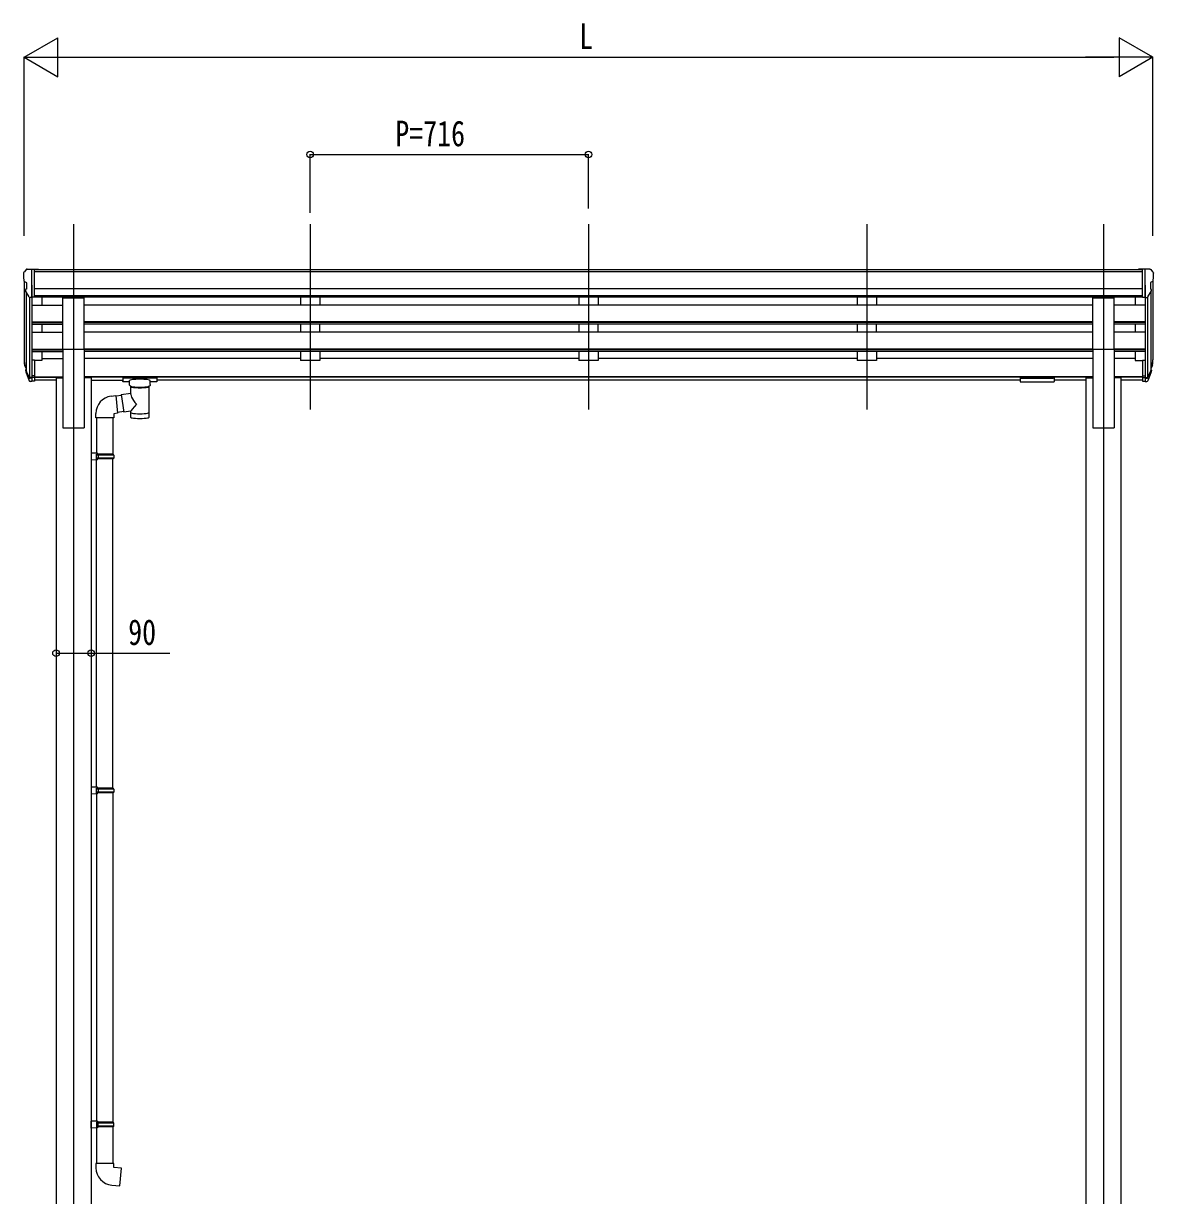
# Model space of a CAD drawing. Units: millimetres, scale not verified. Extents: x -8410 to 8410, y -5940 to 5940.
# Drawn here: x -1803 to 1105, y -3638 to -622 of the extents above; entities that cross this region are included whole.
import ezdxf
from ezdxf.enums import TextEntityAlignment as Align

# ---------------------------------------------------------------- set-up
doc = ezdxf.new("R2010")
doc.units = ezdxf.units.MM
doc.header["$LTSCALE"] = 30
for name, color, linetype in [('0-3_YKK_12', 2, 'Continuous'), ('0-4_YKK_13', 4, 'Continuous'), ('0-5_YKK_A1', 4, 'Continuous'), ('0-6_YKK_D', 6, 'Continuous')]:
    doc.layers.add(name, color=color, linetype=linetype)
doc.styles.add('ＭＳ ゴシック', font='')
doc.styles.get('ＭＳ ゴシック').set_extended_font_data('MS Gothic')

msp = doc.modelspace()

# ---------------------------------------------------------------- linework, layer by layer
at = {"layer": '0-3_YKK_12'}
for p, q in [((-1674.44, -1138.35), (-1674.44, -4312.76)), ((-1065.44, -1138.35), (-1065.44, -1615.87)), ((-349.44, -1138.35), (-349.44, -1615.87)), ((366.56, -1138.35), (366.56, -1615.87)), ((975.56, -1138.35), (975.56, -4312.76))]:
    msp.add_line(p, q, dxfattribs=at)
at = {"layer": '0-4_YKK_13'}
for p, q in [((-1803.44, -1264.11), (-1803.44, -1264.74)), ((-1796.53, -1255.31), (-1800.6, -1261.12)), ((-1793.44, -1254.74), (-1795.77, -1254.88)), ((-1793.44, -1254.74), (-1774.94, -1254.74)), ((-1781.44, -1327.73), (-1781.44, -1254.74)), ((-1774.94, -1254.74), (-1764.94, -1254.83)), ((-1774.94, -1326.73), (-1774.94, -1254.74)), ((-1764.94, -1256.34), (-1764.94, -1254.83)), ((1076.06, -1254.74), (1066.06, -1254.83)), ((1066.06, -1256.34), (1066.06, -1254.83)), ((1076.06, -1326.73), (1076.06, -1254.74)), ((1094.56, -1254.74), (1076.06, -1254.74)), ((1082.56, -1327.73), (1082.56, -1254.74)), ((1094.56, -1254.74), (1096.89, -1254.88)), ((1097.65, -1255.31), (1101.72, -1261.12)), ((1104.56, -1264.11), (1104.56, -1264.74)), ((-1800.9, -1285.93), (-1795.59, -1288.99)), ((-1795.44, -1289.25), (-1795.44, -1305.53)), ((1096.56, -1289.25), (1096.56, -1305.53)), ((1102.03, -1285.93), (1096.71, -1288.99)), ((-1789.06, -1325.91), (-1798.06, -1310.32)), ((-1774.94, -1326.73), (-1781.44, -1326.73)), ((1076.06, -1326.73), (1082.56, -1326.73)), ((1090.19, -1325.91), (1099.19, -1310.32)), ((-1781.44, -1327.73), (-1786.65, -1327.41)), ((-1701.94, -1460.19), (-1701.94, -1328.39)), ((-1701.94, -1328.39), (-1646.94, -1328.39)), ((-1646.94, -1460.19), (-1646.94, -1328.39)), ((948.06, -1460.19), (948.06, -1328.39)), ((948.06, -1328.39), (1003.06, -1328.39)), ((1003.06, -1460.19), (1003.06, -1328.39)), ((1082.56, -1327.73), (1087.77, -1327.41)), ((-1701.94, -1460.19), (-1646.94, -1460.19)), ((948.06, -1460.19), (1003.06, -1460.19)), ((-1800.34, -1502.65), (-1796.47, -1510.6)), ((-1799.74, -1501.28), (-1796.47, -1508.34)), ((-1781.44, -1488.46), (-1781.44, -1543.24)), ((-1774.94, -1488.46), (-1781.44, -1488.46)), ((-1774.94, -1488.46), (-1774.94, -1542.5)), ((1076.06, -1488.46), (1076.06, -1542.5)), ((1076.06, -1488.46), (1082.56, -1488.46)), ((1082.56, -1488.46), (1082.56, -1543.24)), ((1100.86, -1501.28), (1097.59, -1508.34)), ((1101.47, -1502.65), (1097.59, -1510.6)), ((-1798.03, -1513.93), (-1797.69, -1518.33)), ((-1797.69, -1518.33), (-1788.88, -1541.88)), ((-1797.07, -1517.77), (-1788.88, -1533.95)), ((-1787.87, -1532.82), (-1795.63, -1517.41)), ((-1781.44, -1533.5), (-1786.57, -1533.5)), ((-1781.44, -1535.3), (-1786.28, -1535.3)), ((-1774.94, -1528.6), (-1781.44, -1528.6)), ((-1774.94, -1533.48), (-1781.44, -1533.48)), ((-1547.44, -1533.04), (-1547.44, -1543.8)), ((-1462.44, -1532.38), (-1545.44, -1532.38)), ((-1462.44, -1534.56), (-1545.44, -1534.56)), ((-1460.44, -1533.04), (-1460.44, -1543.8)), ((-1460.44, -1533.24), (-1460.44, -1534.78)), ((761.56, -1533.04), (761.56, -1543.8)), ((761.56, -1533.24), (761.56, -1534.78)), ((763.56, -1532.38), (846.56, -1532.38)), ((763.56, -1534.56), (846.56, -1534.56)), ((848.56, -1533.04), (848.56, -1543.8)), ((1076.06, -1528.6), (1082.56, -1528.6)), ((1076.06, -1533.48), (1082.56, -1533.48)), ((1082.56, -1533.5), (1087.7, -1533.5)), ((1082.56, -1535.3), (1087.41, -1535.3)), ((1089, -1532.82), (1096.75, -1517.41)), ((1098.2, -1517.77), (1090.01, -1533.95)), ((1098.81, -1518.33), (1090.01, -1541.88)), ((1099.15, -1513.93), (1098.81, -1518.33)), ((-1781.44, -1543.24), (-1786.28, -1543.24)), ((-1774.94, -1542.5), (-1781.44, -1542.5)), ((-1530.94, -1544.47), (-1545.44, -1544.47)), ((-1530.94, -1551.28), (-1530.94, -1541)), ((-1526.84, -1573.35), (-1526.84, -1555.76)), ((-1481.04, -1555.78), (-1481.02, -1636.07)), ((-1476.94, -1551.28), (-1476.94, -1541)), ((-1462.44, -1544.47), (-1476.94, -1544.47)), ((763.56, -1544.47), (846.56, -1544.47)), ((1076.06, -1542.5), (1082.56, -1542.5)), ((1082.56, -1543.24), (1087.41, -1543.24)), ((-1577.81, -1580.82), (-1565.3, -1579.26)), ((-1551.77, -1579.13), (-1565.13, -1581.21)), ((-1552.06, -1577.26), (-1526.84, -1573.34)), ((-1552.06, -1577.26), (-1545.04, -1622.52)), ((-1617.21, -1636.83), (-1617.21, -1625.91)), ((-1545.33, -1620.64), (-1561.46, -1623.14)), ((-1526.84, -1619.69), (-1545.04, -1622.52)), ((-1526.85, -1636.07), (-1526.84, -1619.44)), ((-1571.21, -1636.83), (-1617.21, -1636.83)), ((-1615.24, -1636.83), (-1615.24, -1728.13)), ((-1573.24, -1636.83), (-1573.24, -1730.69)), ((-1613.24, -1728.19), (-1629.24, -1727.72)), ((-1629.24, -1727.72), (-1629.24, -1745.66)), ((-1613.24, -1745.19), (-1629.24, -1745.66)), ((-1613.24, -1730.19), (-1615.24, -1730.19)), ((-1572.24, -1730.69), (-1615.24, -1730.69)), ((-1571.24, -1732.69), (-1615.24, -1732.69)), ((-1571.24, -1740.69), (-1615.24, -1740.69)), ((-1572.24, -1742.69), (-1615.24, -1742.69)), ((-1615.24, -2587.38), (-1615.24, -1745.25)), ((-1613.24, -1730.19), (-1613.24, -1728.19)), ((-1613.24, -1745.19), (-1613.24, -1743.19)), ((-1610.76, -1732.69), (-1610.33, -1730.69)), ((-1573.24, -2589.94), (-1573.24, -1742.69)), ((-1571.24, -1732.69), (-1572.24, -1730.69)), ((-1571.24, -1740.69), (-1572.24, -1742.69)), ((-1571.24, -1732.69), (-1571.24, -1740.69)), ((-1613.24, -2587.44), (-1629.24, -2586.97)), ((-1629.24, -2586.97), (-1629.24, -2604.91)), ((-1613.24, -2589.44), (-1615.24, -2589.44)), ((-1572.24, -2589.94), (-1615.24, -2589.94)), ((-1571.24, -2591.94), (-1615.24, -2591.94)), ((-1613.24, -2589.44), (-1613.24, -2587.44)), ((-1610.76, -2591.94), (-1610.33, -2589.94)), ((-1571.24, -2591.94), (-1572.24, -2589.94)), ((-1571.24, -2591.94), (-1571.24, -2599.94)), ((-1613.24, -2604.44), (-1629.24, -2604.91)), ((-1571.24, -2599.94), (-1615.24, -2599.94)), ((-1572.24, -2601.94), (-1615.24, -2601.94)), ((-1615.24, -2604.5), (-1615.24, -3446.63)), ((-1613.24, -2604.44), (-1613.24, -2602.44)), ((-1573.24, -2601.94), (-1573.24, -3449.19)), ((-1571.24, -2599.94), (-1572.24, -2601.94)), ((-1613.24, -3446.69), (-1629.24, -3446.22)), ((-1629.24, -3464.16), (-1629.24, -3446.22)), ((-1613.24, -3463.69), (-1629.24, -3464.16)), ((-1572.24, -3449.19), (-1615.24, -3449.19)), ((-1571.24, -3451.19), (-1615.24, -3451.19)), ((-1571.24, -3459.19), (-1615.24, -3459.19)), ((-1572.24, -3461.19), (-1615.24, -3461.19)), ((-1613.24, -3461.69), (-1615.24, -3461.69)), ((-1615.24, -3463.75), (-1615.24, -3555.19)), ((-1613.24, -3446.69), (-1613.24, -3448.69)), ((-1613.24, -3461.69), (-1613.24, -3463.69)), ((-1610.76, -3459.19), (-1610.33, -3461.19)), ((-1573.24, -3461.19), (-1573.24, -3555.19)), ((-1571.24, -3451.19), (-1572.24, -3449.19)), ((-1571.24, -3459.19), (-1572.24, -3461.19)), ((-1571.24, -3459.19), (-1571.24, -3451.19)), ((-1571.24, -3555.19), (-1617.24, -3555.19)), ((-1617.24, -3555.19), (-1617.24, -3566.11)), ((-1571.24, -3565.19), (-1571.24, -3555.19))]:
    msp.add_line(p, q, dxfattribs=at)
for points in [[(-1545.44, -1532.38), (-1545.79, -1532.38), (-1546.32, -1532.41), (-1546.77, -1532.46), (-1547.07, -1532.54), (-1547.24, -1532.64), (-1547.36, -1532.78), (-1547.43, -1532.96), (-1547.44, -1533.04)], [(-1460.44, -1533.04), (-1460.48, -1532.85), (-1460.56, -1532.71), (-1460.66, -1532.62), (-1460.76, -1532.56), (-1460.88, -1532.51), (-1461.17, -1532.45), (-1461.66, -1532.4), (-1462.2, -1532.38), (-1462.44, -1532.38)], [(761.56, -1533.04), (761.6, -1532.85), (761.68, -1532.71), (761.78, -1532.62), (761.88, -1532.56), (762, -1532.51), (762.3, -1532.45), (762.79, -1532.4), (763.33, -1532.38), (763.56, -1532.38)], [(846.56, -1532.38), (846.91, -1532.38), (847.44, -1532.41), (847.89, -1532.46), (848.2, -1532.54), (848.37, -1532.64), (848.49, -1532.78), (848.55, -1532.96), (848.56, -1533.04)], [(-1545.44, -1544.47), (-1545.79, -1544.46), (-1546.32, -1544.44), (-1546.77, -1544.39), (-1547.07, -1544.31), (-1547.24, -1544.21), (-1547.36, -1544.07), (-1547.43, -1543.89), (-1547.44, -1543.8)], [(-1526.84, -1555.76), (-1527.07, -1555.67), (-1528.43, -1554.94), (-1529.54, -1554.09), (-1530.3, -1553.22), (-1530.76, -1552.32), (-1530.93, -1551.44)], [(-1476.98, -1551.22), (-1476.95, -1551.58), (-1477.2, -1552.53), (-1477.72, -1553.42), (-1478.52, -1554.25), (-1479.64, -1555.05), (-1481.04, -1555.78)], [(-1460.44, -1543.8), (-1460.48, -1544), (-1460.56, -1544.14), (-1460.66, -1544.23), (-1460.76, -1544.29), (-1460.88, -1544.34), (-1461.17, -1544.4), (-1461.66, -1544.45), (-1462.2, -1544.47), (-1462.44, -1544.47)], [(761.56, -1543.8), (761.6, -1544), (761.68, -1544.14), (761.78, -1544.23), (761.88, -1544.29), (762, -1544.34), (762.3, -1544.4), (762.79, -1544.45), (763.33, -1544.47), (763.56, -1544.47)], [(846.56, -1544.47), (846.91, -1544.46), (847.44, -1544.44), (847.89, -1544.39), (848.2, -1544.31), (848.37, -1544.21), (848.49, -1544.07), (848.55, -1543.89), (848.56, -1543.8)], [(-1565.3, -1579.26), (-1561.29, -1625.09), (-1571.21, -1626.83), (-1571.21, -1636.83)], [(-1613.24, -1743.19), (-1615.24, -1743.19), (-1615.24, -1730.19)], [(-1610.76, -1732.69), (-1610.76, -1740.69), (-1610.33, -1742.69)], [(-1613.24, -2602.44), (-1615.24, -2602.44), (-1615.24, -2589.44)], [(-1610.76, -2591.94), (-1610.76, -2599.94), (-1610.33, -2601.94)], [(-1613.24, -3448.69), (-1615.24, -3448.69), (-1615.24, -3461.69)], [(-1610.76, -3459.19), (-1610.76, -3451.19), (-1610.33, -3449.19)], [(-1576.16, -3610.94), (-1555.32, -3612.76), (-1551.31, -3566.93), (-1571.24, -3565.19)]]:
    msp.add_lwpolyline(points, dxfattribs=at)
for centre, radius, start, end in [((-1800.44, -1264.11), 3, 93, 180), ((-1601.44, -1264.74), 202, 180, 184.94904), ((-1795.71, -1255.88), 1, 93.5, 145), ((1096.83, -1255.88), 1, 35, 86.5), ((1101.56, -1264.11), 3, 0, 87), ((902.56, -1264.74), 202, 355.05096, 0), ((-1796.53, -1281.55), 6.18, 185.7035, 224.99897), ((-1795.74, -1289.25), 0.3, 0, 60), ((1096.86, -1289.25), 0.3, 120, 180), ((1097.66, -1281.55), 6.18, 315.00103, 354.2965), ((-1795.47, -1308.82), 3, 94.7167, 210), ((-1795.74, -1305.53), 0.3, 274.7167, 0), ((-1786.46, -1324.41), 3, 210, 266.5), ((1087.59, -1324.41), 3, 273.5, 330), ((1096.86, -1305.53), 0.3, 180, 265.2833), ((1096.59, -1308.82), 3, 330, 85.2833), ((-1772.26, -1493.54), 29.53, 186.50806, 197.98144), ((-1770.85, -1491.78), 30.41, 187.1552, 198.19734), ((1071.98, -1491.78), 30.41, 341.80266, 352.8448), ((1073.38, -1493.54), 29.53, 342.01856, 353.49194), ((-1571.3, -1626.27), 45.91, 98.14944, 179.55845), ((-1572.24, -3566.11), 45, 180, 265)]:
    msp.add_arc(centre, radius, start, end, dxfattribs=at)
for centre, major_axis, ratio, start_param, end_param in [((-1712.79, -1493.97), (-89.06, 1.43), 0.57596, 6.1962358, 6.3678173), ((-1713.58, -1487.29), (87.93, 4.42), 0.541684, 3.0659337, 3.2228513), ((1014.7, -1487.29), (-87.93, 4.42), 0.541684, 3.060334, 3.2172517), ((1013.91, -1493.97), (89.06, 1.43), 0.57596, 6.1985533, 6.3701348), ((-1796.73, -1513.93), (1.3, 0), 0.90356, 1.3700892, 3.347195), ((-1710.81, -1497.74), (-89.07, 0), 0.90356, 0.2056023, 0.2515348), ((-1711.52, -1493.87), (-88.05, 0), 0.90356, 0.2662965, 0.3003836), ((-1786.28, -1532.59), (-3, 0), 0.90356, 0.5235988, 1.5707963), ((-1786.57, -1532.14), (-1.5, 0), 0.90356, 0.5235988, 1.5707963), ((-1545.44, -1534.78), (-2, 0), 0.109601, 4.712389, 6.2831853), ((-1503.94, -1541), (-27, 0), 0.122176, 3.1415927, 6.2831853), ((-1462.44, -1534.78), (-2, 0), 0.109601, 3.1415927, 4.712389), ((763.56, -1534.78), (2, 0), 0.109601, 1.5707963, 3.1415927), ((846.56, -1534.78), (2, 0), 0.109601, 0, 1.5707963), ((1087.41, -1532.59), (3, 0), 0.90356, 4.712389, 5.7595865), ((1087.7, -1532.14), (1.5, 0), 0.90356, 4.712389, 5.7595865), ((1012.64, -1493.87), (88.05, 0), 0.90356, 5.9828017, 6.0168888), ((1097.85, -1513.93), (-1.3, 0), 0.90356, 2.9359903, 4.9130961), ((1011.93, -1497.74), (89.07, 0), 0.90356, 6.0316505, 6.077583), ((-1786.28, -1540.53), (3, 0), 0.90356, 3.6651914, 4.712389), ((-1514.94, -1551.28), (-16, 0), 0.361356, 0, 0.0194874), ((-1503.93, -1556.23), (-22.92, 0.42), 0.07247, 0.0008089, 1.5716053), ((-1503.93, -1557.85), (-22.92, 0.42), 0.07247, 0.0008089, 1.5716053), ((-1503.95, -1556.23), (22.91, 0.42), 0.072511, 4.711586, 6.2823824), ((-1503.95, -1557.85), (22.91, 0.42), 0.072511, 4.711586, 6.2823824), ((1087.41, -1540.53), (-3, 0), 0.90356, 1.5707963, 2.6179939), ((-1503.94, -1599.89), (22.81, -26.62), 0.234429, 3.1563334, 4.5976381), ((-1506.49, -1597.25), (-20.32, -22.25), 0.045535, 4.9756507, 6.2441899), ((-1503.94, -1623.63), (-22.91, 0), 0.122865, 6.2831853, 9.424778), ((-1503.94, -1636.07), (-22.92, 0), 0.101955, 6.2829723, 9.4248207)]:
    msp.add_ellipse(centre, major_axis=major_axis, ratio=ratio, start_param=start_param, end_param=end_param, dxfattribs=at)
at = {"layer": '0-5_YKK_A1'}
for p, q in [((1076.06, -1256.34), (-1774.94, -1256.34)), ((1076.06, -1261.56), (-1774.94, -1261.56)), ((-1801.44, -1285.32), (-1801.44, -1488.1)), ((-1781.44, -1295.84), (-1781.44, -1488.46)), ((1082.56, -1295.84), (1082.56, -1488.46)), ((1102.56, -1285.32), (1102.56, -1488.1)), ((-1796.47, -1313.09), (-1796.47, -1514.81)), ((1076.06, -1305.09), (-1774.94, -1305.09)), ((1076.06, -1322.94), (-1774.94, -1322.94)), ((1076.06, -1326.19), (-1774.94, -1326.19)), ((-1756.44, -1326.19), (-1756.44, -1346.77)), ((-1090.44, -1326.29), (-1090.44, -1346.77)), ((-1040.44, -1326.29), (-1040.44, -1346.77)), ((-374.44, -1326.29), (-374.44, -1346.77)), ((-324.44, -1326.29), (-324.44, -1346.77)), ((341.56, -1326.29), (341.56, -1346.77)), ((391.56, -1326.29), (391.56, -1346.77)), ((1057.56, -1326.19), (1057.56, -1346.77)), ((1097.59, -1313.09), (1097.59, -1514.81)), ((-1787.44, -1327.25), (-1787.45, -1533.24)), ((-1781.44, -1346.77), (-1701.94, -1346.77)), ((948.06, -1346.77), (-1646.94, -1346.77)), ((-1040.44, -1346.77), (-1090.44, -1346.77)), ((-324.44, -1346.77), (-374.44, -1346.77)), ((391.56, -1346.77), (341.56, -1346.77)), ((1082.56, -1346.77), (1003.06, -1346.77)), ((1088.56, -1327.25), (1088.57, -1533.24)), ((-1781.44, -1390.13), (-1701.94, -1390.13)), ((-1781.44, -1391.63), (-1701.94, -1391.63)), ((-1781.44, -1395.95), (-1701.94, -1395.95)), ((-1781.44, -1416.88), (-1701.94, -1416.88)), ((-1756.44, -1395.95), (-1756.44, -1416.88)), ((948.06, -1390.13), (-1646.94, -1390.13)), ((948.06, -1391.63), (-1646.94, -1391.63)), ((948.06, -1395.95), (-1646.94, -1395.95)), ((948.06, -1416.88), (-1646.94, -1416.88)), ((-1090.44, -1395.95), (-1090.44, -1416.88)), ((-1040.44, -1416.88), (-1090.44, -1416.88)), ((-1040.44, -1416.88), (-1040.44, -1395.95)), ((-374.44, -1395.95), (-374.44, -1416.88)), ((-324.44, -1416.88), (-374.44, -1416.88)), ((-324.44, -1416.88), (-324.44, -1395.95)), ((341.56, -1395.95), (341.56, -1416.88)), ((391.56, -1416.88), (341.56, -1416.88)), ((391.56, -1416.88), (391.56, -1395.95)), ((1082.56, -1390.13), (1003.06, -1390.13)), ((1082.56, -1391.63), (1003.06, -1391.63)), ((1082.56, -1395.95), (1003.06, -1395.95)), ((1082.56, -1416.88), (1003.06, -1416.88)), ((1057.56, -1395.95), (1057.56, -1416.88)), ((-1781.44, -1460.24), (-1701.94, -1460.24)), ((-1781.44, -1461.73), (-1701.94, -1461.73)), ((-1781.44, -1466.05), (-1701.94, -1466.05)), ((-1756.44, -1466.05), (-1756.44, -1489.1)), ((-1701.94, -1460.19), (-1701.94, -1662.76)), ((-1646.94, -1460.19), (-1646.94, -1662.76)), ((948.06, -1460.24), (-1646.94, -1460.24)), ((948.06, -1461.73), (-1646.94, -1461.73)), ((948.06, -1466.05), (-1646.94, -1466.05)), ((-1090.44, -1466.05), (-1090.44, -1489.1)), ((-1040.44, -1466.05), (-1040.44, -1489.1)), ((-374.44, -1466.05), (-374.44, -1489.1)), ((-324.44, -1466.05), (-324.44, -1489.1)), ((341.56, -1466.05), (341.56, -1489.1)), ((391.56, -1466.05), (391.56, -1489.1)), ((948.06, -1460.19), (948.06, -1662.76)), ((1003.06, -1460.19), (1003.06, -1662.76)), ((1082.56, -1460.24), (1003.06, -1460.24)), ((1082.56, -1461.73), (1003.06, -1461.73)), ((1082.56, -1466.05), (1003.06, -1466.05)), ((1057.56, -1466.05), (1057.56, -1489.1)), ((-1756.44, -1489.1), (-1774.94, -1489.1)), ((-1756.44, -1484.15), (-1701.94, -1484.15)), ((-1090.44, -1484.15), (-1646.94, -1484.15)), ((-1040.44, -1489.1), (-1090.44, -1489.1)), ((-374.44, -1484.15), (-1040.44, -1484.15)), ((-324.44, -1489.1), (-374.44, -1489.1)), ((341.56, -1484.15), (-324.44, -1484.15)), ((391.56, -1489.1), (341.56, -1489.1)), ((948.06, -1484.15), (391.56, -1484.15)), ((1057.56, -1484.15), (1003.06, -1484.15)), ((1057.56, -1489.1), (1076.06, -1489.1)), ((-1774.94, -1531.17), (-1701.94, -1531.17)), ((-1774.94, -1532.56), (-1701.94, -1532.56)), ((-1719.64, -1533.76), (-1719.64, -4162.76)), ((-1719.64, -1533.76), (-1701.94, -1533.76)), ((948.06, -1531.17), (-1646.94, -1531.17)), ((948.06, -1532.56), (-1646.94, -1532.56)), ((-1629.24, -1533.76), (-1646.94, -1533.76)), ((-1629.24, -1533.76), (-1629.24, -4162.76)), ((930.36, -1533.76), (930.36, -4162.76)), ((930.36, -1533.76), (948.06, -1533.76)), ((1076.06, -1531.17), (1003.06, -1531.17)), ((1076.06, -1532.56), (1003.06, -1532.56)), ((1020.76, -1533.76), (1003.06, -1533.76)), ((1020.76, -1533.76), (1020.76, -4162.76)), ((-1719.64, -1540.25), (-1774.94, -1540.25)), ((-1629.24, -1540.25), (-1547.44, -1540.25)), ((761.56, -1540.25), (-1460.44, -1540.25)), ((930.36, -1540.25), (848.56, -1540.25)), ((1076.06, -1540.25), (1020.76, -1540.25)), ((-1701.94, -1662.76), (-1646.94, -1662.76)), ((948.06, -1662.76), (1003.06, -1662.76))]:
    msp.add_line(p, q, dxfattribs=at)
at = {"layer": '0-6_YKK_D'}
for p, q in [((-1801.44, -709.36), (-1714.84, -659.36)), ((-1714.84, -759.36), (-1714.84, -659.36)), ((1102.56, -709.36), (1015.96, -659.36)), ((1015.96, -659.36), (1015.96, -759.36)), ((-1801.44, -1168.94), (-1801.44, -708.36)), ((-1801.44, -709.36), (-1714.84, -759.36)), ((-1801.44, -709.36), (-1628.23, -709.36)), ((-1701.44, -709.36), (1002.56, -709.36)), ((1102.56, -709.36), (929.36, -709.36)), ((1102.56, -709.36), (1015.96, -759.36)), ((1102.56, -1168.94), (1102.56, -708.36)), ((-1065.44, -1109.47), (-1065.44, -958.36)), ((-1065.44, -959.36), (-349.44, -959.36)), ((-349.44, -1098.33), (-349.44, -958.36))]:
    msp.add_line(p, q, dxfattribs=at)
msp.add_lwpolyline([(-1719.64, -2242.31), (-1629.24, -2242.31), (-1427, -2242.31)], dxfattribs=at)
for centre in [(-1065.44, -959.36), (-349.44, -959.36), (-1719.64, -2242.31), (-1629.24, -2242.31)]:
    msp.add_circle(centre, 8.5, dxfattribs=at)

# ---------------------------------------------------------------- texts
at = {"layer": '0-6_YKK_D', "style": 'ＭＳ ゴシック', "width": 0.8}
for s, p in [('L', (-373.44, -708.06)), ('P=716', (-846.64, -958.06)), ('90', (-1533.9, -2241.01))]:
    msp.add_text(s, height=65.98, dxfattribs=at).set_placement(p, align=Align.BOTTOM_LEFT)

doc.saveas('drawing.dxf')
